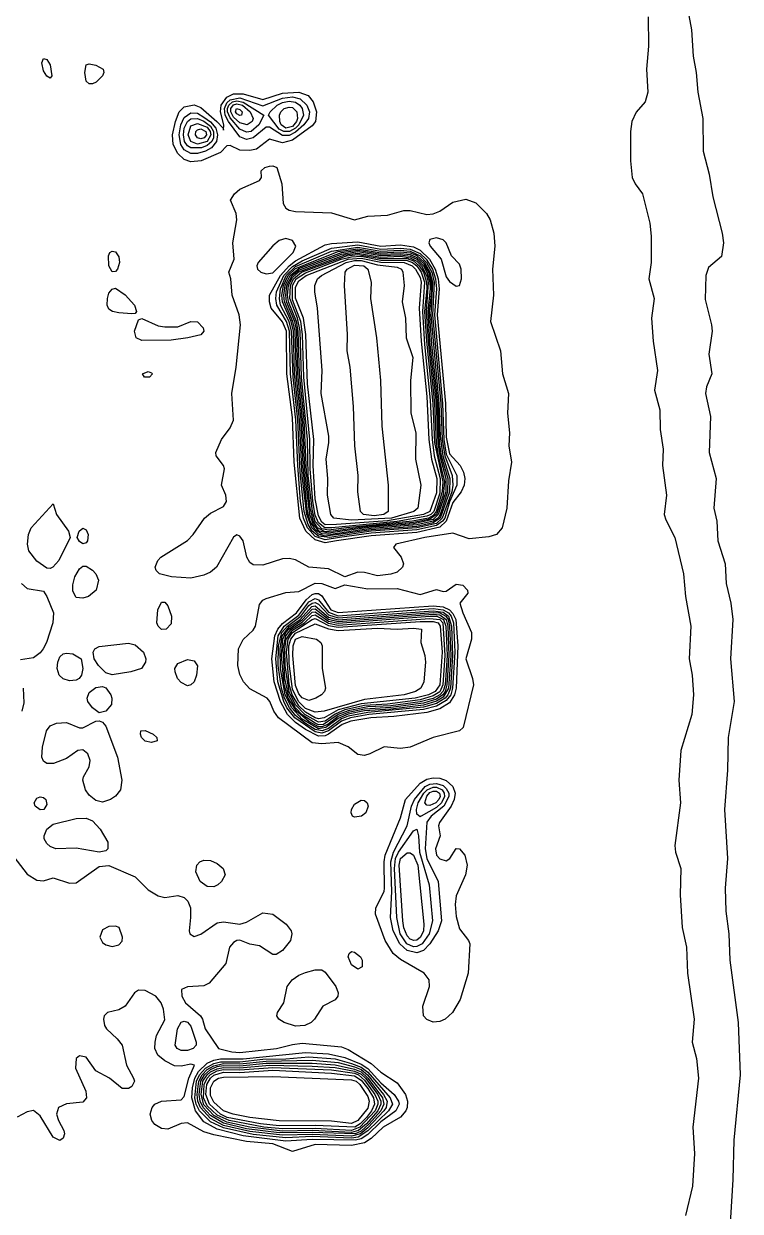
# Model space of a CAD drawing. Header units: inches. Extents: x 3311818 to 3313075, y 1372003 to 1372737.
# Drawn here: x 3312380.3 to 3312463.7, y 1372353.7 to 1372491.9 of the extents above; entities that cross this region are included whole.
import ezdxf

# ---------------------------------------------------------------- set-up
doc = ezdxf.new("R2010")
doc.units = ezdxf.units.IN
doc.header["$MEASUREMENT"] = 0

msp = doc.modelspace()

# ---------------------------------------------------------------- linework, layer by layer
for points, elevation in [([(3312452.97, 1372492.66), (3312452.99, 1372489.23), (3312452.77, 1372486.56), (3312452.92, 1372483.89), (3312452.59, 1372482.75), (3312451.57, 1372481.58), (3312451.04, 1372480.46), (3312450.89, 1372479.32), (3312450.91, 1372475.89), (3312451.1, 1372473.98), (3312451.45, 1372473.22), (3312452.28, 1372472.08), (3312453.16, 1372468.65), (3312453.31, 1372467.12), (3312453.31, 1372464.07), (3312453.04, 1372462.17), (3312453.66, 1372459.88), (3312453.35, 1372457.59), (3312453.53, 1372454.93), (3312454.05, 1372451.5), (3312453.7, 1372449.21), (3312454.29, 1372446.92), (3312454.34, 1372444.63), (3312454.7, 1372442.35), (3312454.62, 1372440.44), (3312455.09, 1372437.01), (3312454.83, 1372434.73), (3312455, 1372434.12), (3312456.06, 1372432.06), (3312457.05, 1372427.86), (3312457.31, 1372425.2), (3312457.93, 1372421.77), (3312457.72, 1372417.96), (3312458.09, 1372416.05), (3312458.23, 1372413.76), (3312458.02, 1372411.48), (3312456.74, 1372407.28), (3312456.51, 1372403.85), (3312456.73, 1372401.19), (3312456.07, 1372396.23), (3312456.15, 1372395.47), (3312456.76, 1372393.56), (3312456.67, 1372390.51), (3312456.9, 1372386.7), (3312457.4, 1372384.42), (3312457.54, 1372381.37), (3312458.32, 1372376.03), (3312458.09, 1372373.36), (3312458.58, 1372371.46), (3312458.8, 1372369.17), (3312458.16, 1372363.45), (3312458.36, 1372360.4), (3312458.1, 1372356.59), (3312457.28, 1372353.16)], 4493), ([(3312457.55, 1372493.42), (3312458.01, 1372491.13), (3312458.17, 1372488.08), (3312458.54, 1372486.18), (3312458.73, 1372483.89), (3312459.31, 1372480.84), (3312459.37, 1372477.03), (3312460.05, 1372474.36), (3312460.47, 1372471.7), (3312461.58, 1372467.5), (3312461.7, 1372466.36), (3312461.48, 1372464.78), (3312459.96, 1372463.48), (3312459.65, 1372462.55), (3312459.57, 1372459.76), (3312460.33, 1372456.83), (3312460.4, 1372456.07), (3312460.02, 1372453.4), (3312460.35, 1372451.11), (3312459.75, 1372449.59), (3312459.62, 1372448.83), (3312460.19, 1372446.16), (3312460.04, 1372441.97), (3312460.85, 1372438.92), (3312460.59, 1372435.49), (3312460.94, 1372433.96), (3312461.07, 1372431.68), (3312461.91, 1372429.01), (3312462.01, 1372426.72), (3312462.56, 1372424.43), (3312462.79, 1372422.53), (3312462.54, 1372417.96), (3312462.95, 1372413), (3312462.25, 1372408.81), (3312462.19, 1372405), (3312461.82, 1372400.42), (3312462.19, 1372394.71), (3312461.92, 1372391.28), (3312461.98, 1372388.61), (3312462.34, 1372385.94), (3312462.44, 1372382.89), (3312463.43, 1372375.65), (3312463.67, 1372369.55), (3312462.92, 1372361.93), (3312462.81, 1372357.35), (3312462.33, 1372349.73)], 4492), ([(3312383.57, 1372485.8), (3312383.35, 1372485.54), (3312382.97, 1372485.76), (3312382.58, 1372486.39), (3312382.39, 1372487.32), (3312382.58, 1372487.8), (3312382.97, 1372487.71), (3312383.35, 1372487.06), (3312383.57, 1372485.8)], 4494), ([(3312388.72, 1372485.04), (3312388.3, 1372484.85), (3312387.92, 1372484.87), (3312387.54, 1372485.17), (3312387.38, 1372486.18), (3312387.54, 1372487.09), (3312387.92, 1372487.17), (3312388.68, 1372487.03), (3312389.55, 1372486.56), (3312389.61, 1372486.18), (3312389.45, 1372485.8), (3312388.72, 1372485.04)], 4494), ([(3312400.92, 1372475.89), (3312399.74, 1372475.77), (3312398.97, 1372476.05), (3312398.21, 1372476.76), (3312397.69, 1372477.79), (3312397.6, 1372478.94), (3312397.93, 1372480.46), (3312398.39, 1372481.61), (3312398.97, 1372482.18), (3312400.12, 1372482.4), (3312400.88, 1372482.1), (3312402.74, 1372480.46), (3312403.48, 1372479.7), (3312403.55, 1372479.46), (3312403.56, 1372480.08), (3312403.2, 1372481.61), (3312403.28, 1372482.37), (3312403.93, 1372483.3), (3312404.69, 1372483.68), (3312405.83, 1372483.69), (3312408.12, 1372483.03), (3312410.41, 1372483.76), (3312412.31, 1372483.88), (3312413.38, 1372483.51), (3312413.97, 1372482.75), (3312414.36, 1372481.61), (3312414.23, 1372480.46), (3312413.84, 1372479.96), (3312411.55, 1372478.31), (3312410.41, 1372477.99), (3312408.88, 1372478.43), (3312407.36, 1372477.26), (3312406.6, 1372477.1), (3312405.45, 1372477.16), (3312404.31, 1372477.68), (3312403.93, 1372477.66), (3312403.17, 1372476.86), (3312400.92, 1372475.89)], 4494), ([(3312406.97, 1372478.56), (3312406.22, 1372478.39), (3312405.45, 1372478.68), (3312404.12, 1372480.46), (3312403.74, 1372481.22), (3312403.66, 1372481.99), (3312403.93, 1372482.64), (3312404.31, 1372483), (3312405.45, 1372483.23), (3312408.12, 1372482.31), (3312410.41, 1372483.21), (3312411.55, 1372483.34), (3312412.44, 1372483.13), (3312413.25, 1372482.37), (3312413.54, 1372481.61), (3312413.44, 1372480.84), (3312412.88, 1372480.08), (3312411.93, 1372479.22), (3312411.17, 1372478.86), (3312410.41, 1372478.86), (3312408.88, 1372479.81), (3312408.5, 1372479.81), (3312406.97, 1372478.56)], 4495), ([(3312406.76, 1372479.32), (3312406.22, 1372479.23), (3312405.45, 1372479.59), (3312404.31, 1372480.89), (3312404.01, 1372481.61), (3312404.01, 1372481.99), (3312404.16, 1372482.37), (3312404.59, 1372482.75), (3312405.07, 1372482.89), (3312405.83, 1372482.74), (3312408.24, 1372481.22), (3312407.64, 1372480.08), (3312406.76, 1372479.32)], 4496), ([(3312406.28, 1372480.08), (3312405.45, 1372480.32), (3312404.69, 1372480.98), (3312404.37, 1372481.61), (3312404.38, 1372481.99), (3312404.69, 1372482.41), (3312405.07, 1372482.52), (3312405.73, 1372482.37), (3312406.65, 1372481.61), (3312406.98, 1372480.84), (3312406.86, 1372480.46), (3312406.28, 1372480.08)], 4497), ([(3312411.23, 1372479.32), (3312410.54, 1372479.32), (3312410.03, 1372479.6), (3312408.78, 1372481.22), (3312408.96, 1372481.61), (3312409.77, 1372482.37), (3312410.41, 1372482.7), (3312411.17, 1372482.84), (3312411.93, 1372482.72), (3312412.43, 1372482.37), (3312412.7, 1372481.99), (3312412.84, 1372481.22), (3312412.29, 1372480.08), (3312411.93, 1372479.7), (3312411.23, 1372479.32)], 4496), ([(3312401.45, 1372477.03), (3312400.5, 1372476.76), (3312399.74, 1372476.77), (3312398.97, 1372477.17), (3312398.55, 1372477.79), (3312398.36, 1372478.94), (3312398.55, 1372480.08), (3312398.97, 1372480.96), (3312399.74, 1372481.5), (3312400.5, 1372481.43), (3312401.26, 1372480.99), (3312402.02, 1372480.43), (3312402.63, 1372479.7), (3312402.83, 1372478.94), (3312402.73, 1372478.17), (3312402.14, 1372477.41), (3312401.45, 1372477.03)], 4495), ([(3312405.64, 1372481.22), (3312405.45, 1372481.16), (3312405.07, 1372481.37), (3312404.93, 1372481.61), (3312405.06, 1372481.99), (3312405.45, 1372481.88), (3312405.7, 1372481.61), (3312405.64, 1372481.22)], 4498), ([(3312410.8, 1372479.7), (3312410.25, 1372480.08), (3312410.08, 1372480.46), (3312410.06, 1372481.22), (3312410.22, 1372481.61), (3312410.61, 1372481.99), (3312411.17, 1372482.15), (3312411.55, 1372482.09), (3312412.07, 1372481.61), (3312412.16, 1372480.84), (3312412.03, 1372480.46), (3312411.55, 1372479.9), (3312410.8, 1372479.7)], 4497), ([(3312400.98, 1372477.41), (3312399.74, 1372477.41), (3312399.35, 1372477.65), (3312399, 1372478.17), (3312398.87, 1372478.94), (3312398.97, 1372479.7), (3312399.34, 1372480.46), (3312399.74, 1372480.77), (3312400.5, 1372480.81), (3312401.26, 1372480.5), (3312402.02, 1372479.94), (3312402.37, 1372479.32), (3312402.37, 1372478.56), (3312402.19, 1372478.17), (3312401.64, 1372477.67), (3312400.98, 1372477.41)], 4496), ([(3312401.63, 1372478.17), (3312400.5, 1372477.86), (3312399.74, 1372478.16), (3312399.42, 1372478.94), (3312399.74, 1372479.96), (3312400.5, 1372480.26), (3312401.64, 1372479.83), (3312402, 1372479.32), (3312402.05, 1372478.94), (3312401.63, 1372478.17)], 4497), ([(3312401.27, 1372478.56), (3312400.88, 1372478.48), (3312400.5, 1372478.59), (3312400.27, 1372478.94), (3312400.31, 1372479.32), (3312400.5, 1372479.52), (3312400.88, 1372479.63), (3312401.46, 1372479.32), (3312401.54, 1372478.94), (3312401.27, 1372478.56)], 4498), ([(3312417.65, 1372427.48), (3312415.74, 1372428.42), (3312413.46, 1372428.62), (3312411.93, 1372429.47), (3312411.17, 1372429.64), (3312410.41, 1372429.57), (3312408.12, 1372428.86), (3312406.98, 1372428.89), (3312406.6, 1372429.17), (3312406.25, 1372429.77), (3312405.82, 1372431.68), (3312405.45, 1372432.24), (3312405.07, 1372432.39), (3312404.69, 1372432.12), (3312402.71, 1372428.63), (3312402.02, 1372428.05), (3312401.26, 1372427.69), (3312399.74, 1372427.33), (3312397.48, 1372427.48), (3312396.1, 1372427.86), (3312395.71, 1372428.25), (3312395.57, 1372428.63), (3312395.88, 1372429.39), (3312396.26, 1372429.77), (3312399.35, 1372431.73), (3312400.02, 1372432.44), (3312401.34, 1372434.34), (3312402.02, 1372434.91), (3312403.55, 1372435.67), (3312403.9, 1372436.25), (3312403.8, 1372437.01), (3312403.3, 1372438.16), (3312403.66, 1372440.06), (3312403.55, 1372440.46), (3312402.68, 1372441.59), (3312402.64, 1372441.97), (3312403.3, 1372443.49), (3312404.31, 1372444.83), (3312404.69, 1372445.74), (3312404.51, 1372448.83), (3312405.02, 1372451.88), (3312405.52, 1372456.83), (3312405.37, 1372457.97), (3312404.55, 1372460.26), (3312404.38, 1372462.17), (3312404.16, 1372462.93), (3312404.76, 1372464.45), (3312404.63, 1372466.36), (3312405.09, 1372469.03), (3312405.01, 1372469.79), (3312404.36, 1372471.31), (3312404.8, 1372472.08), (3312405.45, 1372472.6), (3312407.74, 1372473.6), (3312407.94, 1372473.98), (3312407.9, 1372474.74), (3312408.33, 1372475.13), (3312408.88, 1372475.28), (3312409.26, 1372475.33), (3312409.74, 1372475.13), (3312410.34, 1372473.22), (3312410.48, 1372470.93), (3312410.79, 1372470.4), (3312411.17, 1372470.15), (3312411.93, 1372470), (3312416.12, 1372469.86), (3312418.79, 1372469.05), (3312420.32, 1372469.48), (3312422.6, 1372469.58), (3312424.51, 1372470.11), (3312425.27, 1372470.12), (3312427.18, 1372469.67), (3312427.94, 1372469.74), (3312428.7, 1372470.06), (3312430.23, 1372471.11), (3312431.75, 1372471.46), (3312432.89, 1372471.01), (3312434.13, 1372469.79), (3312434.58, 1372469.03), (3312434.98, 1372467.5), (3312435.1, 1372465.98), (3312434.85, 1372463.31), (3312434.95, 1372460.26), (3312434.61, 1372457.21), (3312435.75, 1372453.78), (3312436, 1372451.11), (3312436.7, 1372448.83), (3312436.6, 1372446.54), (3312436.81, 1372444.25), (3312436.75, 1372442.73), (3312437.04, 1372440.82), (3312436.71, 1372438.65), (3312436.5, 1372435.49), (3312435.97, 1372433.2), (3312435.31, 1372432.44), (3312434.42, 1372432.13), (3312432.13, 1372431.9), (3312430.23, 1372432.59), (3312426.96, 1372432.06), (3312423.6, 1372431.3), (3312423.32, 1372430.91), (3312424.21, 1372429.77), (3312424.47, 1372429.01), (3312424.36, 1372428.63), (3312423.75, 1372428.05), (3312422.99, 1372427.8), (3312421.46, 1372427.63), (3312419.94, 1372428.01), (3312419.17, 1372428.03), (3312417.65, 1372427.48)], 4494), ([(3312409.26, 1372462.85), (3312411.66, 1372465.22), (3312411.94, 1372465.98), (3312411.55, 1372466.63), (3312410.79, 1372466.87), (3312410.03, 1372466.63), (3312409.26, 1372466.03), (3312407.56, 1372464.07), (3312407.4, 1372463.69), (3312407.48, 1372463.31), (3312407.89, 1372462.93), (3312408.5, 1372462.75), (3312409.26, 1372462.85)], 4494), ([(3312416.7, 1372431.68), (3312415.36, 1372431.44), (3312414.22, 1372431.79), (3312413.12, 1372432.82), (3312412.41, 1372434.34), (3312411.76, 1372440.82), (3312411.55, 1372446.04), (3312410.92, 1372451.11), (3312410.85, 1372456.07), (3312410.41, 1372457.16), (3312409.09, 1372458.74), (3312408.88, 1372459.5), (3312408.9, 1372460.26), (3312410.18, 1372462.55), (3312411.17, 1372463.68), (3312411.93, 1372464.25), (3312415.36, 1372466.12), (3312416.12, 1372466.3), (3312419.17, 1372466.47), (3312421.84, 1372465.98), (3312424.13, 1372466.12), (3312425.65, 1372465.89), (3312426.42, 1372465.51), (3312427.52, 1372464.45), (3312428.17, 1372463.31), (3312428.53, 1372462.17), (3312428.64, 1372461.02), (3312428.4, 1372457.97), (3312429.36, 1372447.68), (3312429.46, 1372443.76), (3312429.85, 1372441.81), (3312431.08, 1372440.44), (3312431.48, 1372439.68), (3312431.61, 1372438.92), (3312431.54, 1372438.16), (3312431.18, 1372437.39), (3312430.23, 1372436.15), (3312429.46, 1372433.96), (3312428.7, 1372433.28), (3312426.03, 1372432.67), (3312420.7, 1372432.28), (3312416.7, 1372431.68)], 4495), ([(3312417.02, 1372432.06), (3312415.36, 1372431.79), (3312414.22, 1372432.18), (3312413.29, 1372433.2), (3312412.83, 1372434.34), (3312412.51, 1372436.25), (3312412.17, 1372440.44), (3312411.95, 1372445.78), (3312411.33, 1372451.11), (3312411.22, 1372456.07), (3312410.87, 1372457.21), (3312409.75, 1372459.12), (3312409.63, 1372459.88), (3312409.72, 1372460.64), (3312410.56, 1372462.55), (3312411.55, 1372463.6), (3312412.69, 1372464.26), (3312416.12, 1372465.73), (3312419.17, 1372466.11), (3312421.84, 1372465.62), (3312424.13, 1372465.75), (3312425.27, 1372465.63), (3312426.42, 1372465.12), (3312427.13, 1372464.45), (3312427.84, 1372463.31), (3312428.21, 1372462.17), (3312428.31, 1372461.02), (3312428.08, 1372457.97), (3312429.03, 1372447.68), (3312429.19, 1372443.49), (3312429.46, 1372441.76), (3312430.69, 1372439.3), (3312430.7, 1372438.16), (3312429.85, 1372436.21), (3312429.28, 1372434.34), (3312429.03, 1372433.96), (3312428.32, 1372433.47), (3312426.03, 1372432.97), (3312420.7, 1372432.57), (3312417.02, 1372432.06)], 4496), ([(3312430.61, 1372461.32), (3312430.99, 1372461.4), (3312431.23, 1372462.17), (3312431.2, 1372463.31), (3312430.99, 1372463.86), (3312430.08, 1372464.84), (3312429.46, 1372466.35), (3312429.08, 1372466.71), (3312428.32, 1372466.93), (3312427.56, 1372466.74), (3312427.43, 1372466.36), (3312427.58, 1372465.98), (3312428.86, 1372464.45), (3312429.46, 1372462.41), (3312429.85, 1372461.87), (3312430.61, 1372461.32)], 4494), ([(3312391.21, 1372463.31), (3312390.97, 1372463.01), (3312390.59, 1372463), (3312390.21, 1372463.69), (3312390.14, 1372464.84), (3312390.31, 1372465.22), (3312390.59, 1372465.4), (3312390.97, 1372465.32), (3312391.35, 1372464.72), (3312391.44, 1372464.07), (3312391.21, 1372463.31)], 4494), ([(3312415.85, 1372432.06), (3312414.6, 1372432.23), (3312413.86, 1372432.82), (3312413.37, 1372433.58), (3312412.93, 1372435.11), (3312412.46, 1372439.68), (3312412.18, 1372445.78), (3312411.63, 1372450.73), (3312411.46, 1372456.07), (3312411.18, 1372457.21), (3312410.18, 1372459.12), (3312410.05, 1372459.88), (3312410.17, 1372461.02), (3312410.84, 1372462.55), (3312411.93, 1372463.59), (3312416.12, 1372465.39), (3312419.17, 1372465.87), (3312421.84, 1372465.4), (3312424.13, 1372465.5), (3312425.27, 1372465.39), (3312426.41, 1372464.84), (3312427.15, 1372464.07), (3312427.76, 1372462.93), (3312428.06, 1372461.79), (3312427.85, 1372457.97), (3312428.81, 1372447.68), (3312428.96, 1372443.49), (3312429.28, 1372441.59), (3312430.13, 1372439.3), (3312430.22, 1372438.16), (3312430.09, 1372437.39), (3312428.99, 1372434.34), (3312428.32, 1372433.72), (3312426.03, 1372433.2), (3312420.7, 1372432.79), (3312415.85, 1372432.06)], 4497), ([(3312416.91, 1372432.44), (3312415.36, 1372432.22), (3312414.6, 1372432.45), (3312413.81, 1372433.2), (3312413.22, 1372434.73), (3312412.69, 1372439.3), (3312412.39, 1372445.78), (3312411.81, 1372451.11), (3312411.67, 1372456.07), (3312411.41, 1372457.21), (3312410.4, 1372459.5), (3312410.33, 1372460.26), (3312410.51, 1372461.4), (3312411.07, 1372462.55), (3312411.93, 1372463.36), (3312416.89, 1372465.35), (3312419.17, 1372465.67), (3312421.84, 1372465.19), (3312424.13, 1372465.3), (3312425.27, 1372465.18), (3312426.03, 1372464.87), (3312426.93, 1372464.07), (3312427.55, 1372462.93), (3312427.87, 1372461.79), (3312427.66, 1372457.97), (3312428.61, 1372447.68), (3312428.74, 1372443.87), (3312429.06, 1372441.59), (3312429.87, 1372438.92), (3312429.82, 1372437.39), (3312428.75, 1372434.34), (3312427.94, 1372433.78), (3312426.03, 1372433.37), (3312420.7, 1372432.95), (3312416.91, 1372432.44)], 4498), ([(3312416.03, 1372432.44), (3312414.98, 1372432.48), (3312414.22, 1372432.97), (3312413.62, 1372433.96), (3312413.32, 1372435.11), (3312412.83, 1372439.68), (3312412.57, 1372445.78), (3312412.04, 1372450.73), (3312411.86, 1372456.07), (3312411.62, 1372457.21), (3312410.63, 1372459.5), (3312410.56, 1372460.26), (3312410.71, 1372461.4), (3312411.29, 1372462.55), (3312412.31, 1372463.38), (3312417.27, 1372465.23), (3312419.17, 1372465.5), (3312421.84, 1372465.03), (3312424.13, 1372465.13), (3312425.27, 1372465), (3312426.03, 1372464.66), (3312426.8, 1372463.96), (3312427.37, 1372462.93), (3312427.7, 1372461.79), (3312427.72, 1372460.64), (3312427.47, 1372458.36), (3312427.72, 1372454.54), (3312428.44, 1372447.68), (3312428.64, 1372443.11), (3312428.88, 1372441.59), (3312429.63, 1372438.92), (3312429.61, 1372437.39), (3312428.74, 1372434.73), (3312428.5, 1372434.34), (3312427.94, 1372433.97), (3312426.03, 1372433.53), (3312420.7, 1372433.11), (3312416.03, 1372432.44)], 4499), ([(3312417.33, 1372432.82), (3312415.74, 1372432.57), (3312414.67, 1372432.82), (3312413.99, 1372433.58), (3312413.59, 1372434.73), (3312413.03, 1372439.3), (3312412.78, 1372445.4), (3312412.19, 1372451.11), (3312412.05, 1372456.07), (3312411.82, 1372457.21), (3312410.86, 1372459.5), (3312410.78, 1372460.26), (3312410.91, 1372461.4), (3312411.51, 1372462.55), (3312412.31, 1372463.18), (3312417.27, 1372465.05), (3312419.17, 1372465.34), (3312421.84, 1372464.87), (3312424.13, 1372464.96), (3312425.27, 1372464.82), (3312426.04, 1372464.45), (3312426.79, 1372463.69), (3312427.2, 1372462.93), (3312427.53, 1372461.79), (3312427.58, 1372461.02), (3312427.3, 1372458.36), (3312427.52, 1372454.93), (3312428.27, 1372447.68), (3312428.47, 1372443.11), (3312428.7, 1372441.59), (3312429.41, 1372438.92), (3312429.41, 1372437.39), (3312428.53, 1372434.73), (3312427.94, 1372434.17), (3312425.65, 1372433.65), (3312420.7, 1372433.26), (3312417.33, 1372432.82)], 4500), ([(3312416.29, 1372432.82), (3312415.36, 1372432.75), (3312414.49, 1372433.2), (3312414.01, 1372433.96), (3312413.62, 1372435.49), (3312413.18, 1372439.68), (3312412.94, 1372445.78), (3312412.38, 1372451.11), (3312412.24, 1372456.07), (3312412.03, 1372457.21), (3312411.08, 1372459.5), (3312410.99, 1372460.26), (3312411.1, 1372461.4), (3312411.55, 1372462.31), (3312412.31, 1372462.98), (3312417.65, 1372464.96), (3312419.17, 1372465.17), (3312421.84, 1372464.7), (3312424.13, 1372464.79), (3312425.27, 1372464.63), (3312426.03, 1372464.23), (3312426.57, 1372463.69), (3312427.16, 1372462.55), (3312427.35, 1372461.79), (3312427.13, 1372458.36), (3312427.34, 1372454.93), (3312428.08, 1372447.68), (3312428.3, 1372443.11), (3312428.51, 1372441.59), (3312429.26, 1372438.54), (3312429.11, 1372437.01), (3312428.32, 1372434.73), (3312427.56, 1372434.21), (3312425.65, 1372433.81), (3312420.32, 1372433.36), (3312416.29, 1372432.82)], 4501), ([(3312417.86, 1372433.2), (3312415.74, 1372432.94), (3312414.98, 1372433.08), (3312414.22, 1372433.95), (3312413.89, 1372435.11), (3312413.4, 1372439.3), (3312413.31, 1372443.49), (3312412.61, 1372450.73), (3312412.46, 1372456.07), (3312412.13, 1372457.59), (3312411.25, 1372459.88), (3312411.33, 1372461.4), (3312411.69, 1372462.17), (3312412.61, 1372462.93), (3312417.86, 1372464.84), (3312419.17, 1372465), (3312421.84, 1372464.54), (3312424.89, 1372464.54), (3312425.65, 1372464.25), (3312426.32, 1372463.69), (3312426.81, 1372462.93), (3312427.16, 1372461.79), (3312427.21, 1372461.02), (3312426.92, 1372458.36), (3312427.15, 1372454.93), (3312427.89, 1372447.68), (3312428.09, 1372443.11), (3312429.04, 1372438.54), (3312428.99, 1372437.39), (3312428.28, 1372435.11), (3312427.94, 1372434.63), (3312427.38, 1372434.34), (3312425.51, 1372433.96), (3312417.86, 1372433.2)], 4502), ([(3312416.14, 1372433.2), (3312415.31, 1372433.2), (3312414.6, 1372433.76), (3312414.22, 1372434.67), (3312413.93, 1372436.25), (3312413.6, 1372440.06), (3312413.58, 1372443.49), (3312412.88, 1372450.73), (3312412.73, 1372455.69), (3312412.52, 1372457.21), (3312411.55, 1372459.72), (3312411.58, 1372461.4), (3312412, 1372462.17), (3312413.08, 1372462.88), (3312417.22, 1372464.45), (3312418.41, 1372464.75), (3312419.56, 1372464.81), (3312421.84, 1372464.34), (3312424.89, 1372464.3), (3312425.52, 1372464.07), (3312426.03, 1372463.67), (3312426.53, 1372462.93), (3312426.91, 1372461.79), (3312426.68, 1372458.36), (3312426.92, 1372454.54), (3312427.6, 1372448.07), (3312427.81, 1372443.49), (3312428.06, 1372441.59), (3312428.73, 1372438.92), (3312428.7, 1372437.24), (3312428, 1372435.11), (3312427.65, 1372434.73), (3312427.18, 1372434.54), (3312423.75, 1372433.93), (3312416.14, 1372433.2)], 4503), ([(3312416.68, 1372433.58), (3312415.36, 1372433.56), (3312414.98, 1372433.84), (3312414.6, 1372434.6), (3312414.22, 1372436.58), (3312413.95, 1372440.44), (3312414.05, 1372443.49), (3312413.32, 1372449.97), (3312413.11, 1372455.69), (3312412.83, 1372457.59), (3312411.93, 1372459.94), (3312411.93, 1372461.2), (3312412.31, 1372461.94), (3312413.15, 1372462.55), (3312418.03, 1372464.46), (3312419.56, 1372464.59), (3312421.84, 1372464.12), (3312424.55, 1372464.07), (3312425.48, 1372463.69), (3312425.87, 1372463.31), (3312426.42, 1372462.33), (3312426.54, 1372461.79), (3312426.3, 1372458.74), (3312426.53, 1372454.93), (3312427.18, 1372448.46), (3312427.44, 1372443.49), (3312427.74, 1372441.2), (3312428.34, 1372438.92), (3312428.32, 1372437.28), (3312427.56, 1372435.11), (3312426.79, 1372434.73), (3312422.6, 1372434.01), (3312416.68, 1372433.58)], 4504), ([(3312423.07, 1372434.34), (3312418.41, 1372434.09), (3312416.39, 1372434.34), (3312416.02, 1372434.73), (3312415.63, 1372437.01), (3312415.68, 1372438.92), (3312415.48, 1372441.2), (3312415.81, 1372443.11), (3312415.8, 1372443.87), (3312414.9, 1372448.83), (3312415.01, 1372451.5), (3312414.46, 1372458.74), (3312414.15, 1372460.64), (3312414.18, 1372461.4), (3312414.48, 1372462.17), (3312414.94, 1372462.55), (3312417.79, 1372464.07), (3312418.79, 1372464.31), (3312419.56, 1372464.31), (3312421.46, 1372463.81), (3312423.75, 1372463.51), (3312424.23, 1372463.31), (3312424.41, 1372462.93), (3312424.55, 1372461.4), (3312424.32, 1372459.5), (3312424.72, 1372457.59), (3312424.79, 1372455.31), (3312425.56, 1372453.02), (3312425.28, 1372450.35), (3312425.33, 1372446.54), (3312425.93, 1372444.25), (3312425.86, 1372441.2), (3312426.48, 1372438.16), (3312426.13, 1372435.49), (3312425.69, 1372435.11), (3312423.07, 1372434.34)], 4505), ([(3312422.19, 1372434.73), (3312421.08, 1372434.58), (3312419.83, 1372434.73), (3312419.48, 1372435.11), (3312419.16, 1372437.39), (3312419.19, 1372439.3), (3312418.83, 1372442.73), (3312418.67, 1372447.3), (3312418.27, 1372451.88), (3312417.93, 1372453.78), (3312417.98, 1372455.69), (3312417.61, 1372461.4), (3312417.71, 1372462.93), (3312417.91, 1372463.31), (3312418.79, 1372463.77), (3312419.85, 1372463.69), (3312420.34, 1372463.31), (3312420.7, 1372461.79), (3312420.64, 1372459.88), (3312421.35, 1372455.31), (3312421.79, 1372450.35), (3312421.94, 1372445.02), (3312422.7, 1372438.16), (3312422.7, 1372435.11), (3312422.19, 1372434.73)], 4506), ([(3312393.41, 1372458.36), (3312393.26, 1372458.12), (3312392.88, 1372458.09), (3312391.35, 1372458.22), (3312390.63, 1372458.36), (3312390.21, 1372458.65), (3312390, 1372459.12), (3312390.02, 1372459.88), (3312390.21, 1372460.49), (3312390.59, 1372460.98), (3312390.97, 1372461.09), (3312392.11, 1372460.3), (3312393.17, 1372459.12), (3312393.41, 1372458.36)], 4494), ([(3312399.4, 1372455.31), (3312397.45, 1372455.03), (3312394.02, 1372454.98), (3312393.37, 1372455.31), (3312393.19, 1372456.07), (3312393.64, 1372457.4), (3312394.02, 1372457.55), (3312395.92, 1372456.72), (3312396.69, 1372456.57), (3312398.21, 1372456.6), (3312399.74, 1372457.19), (3312400.5, 1372457.16), (3312401.17, 1372456.45), (3312401.24, 1372456.07), (3312400.88, 1372455.66), (3312399.4, 1372455.31)], 4494), ([(3312394.91, 1372450.73), (3312394.35, 1372450.73), (3312394.1, 1372451.11), (3312394.78, 1372451.37), (3312395.16, 1372451.24), (3312395.29, 1372451.11), (3312394.91, 1372450.73)], 4494), ([(3312383.69, 1372428.63), (3312383.35, 1372428.47), (3312382.97, 1372428.51), (3312381.82, 1372429.33), (3312380.9, 1372430.53), (3312380.72, 1372431.3), (3312380.86, 1372432.44), (3312381.16, 1372433.2), (3312383.73, 1372436), (3312384.12, 1372434.73), (3312385.51, 1372432.82), (3312385.69, 1372432.06), (3312384.38, 1372429.39), (3312383.69, 1372428.63)], 4494), ([(3312387.71, 1372431.68), (3312387.54, 1372431.44), (3312387.16, 1372431.32), (3312386.78, 1372431.59), (3312386.51, 1372432.06), (3312386.75, 1372432.82), (3312387.16, 1372433.14), (3312387.54, 1372432.96), (3312387.79, 1372432.44), (3312387.71, 1372431.68)], 4494), ([(3312387.81, 1372425.2), (3312387.16, 1372425), (3312386.4, 1372425.09), (3312386.02, 1372425.82), (3312386.02, 1372426.55), (3312386.25, 1372427.48), (3312386.78, 1372428.44), (3312387.16, 1372428.72), (3312387.54, 1372428.74), (3312388.3, 1372428.26), (3312388.68, 1372427.84), (3312388.99, 1372427.1), (3312388.7, 1372425.96), (3312387.81, 1372425.2)], 4494), ([(3312380.02, 1372426.72), (3312380.68, 1372426.15), (3312382.58, 1372425.81), (3312382.97, 1372425.22), (3312383.74, 1372423.29), (3312383.66, 1372422.15), (3312382.93, 1372419.86), (3312382.55, 1372419.1), (3312382.2, 1372418.65), (3312381.44, 1372418.08), (3312379.92, 1372417.82)], 4494), ([(3312420.56, 1372406.9), (3312419.94, 1372406.69), (3312419.17, 1372406.81), (3312418.03, 1372407.71), (3312416.89, 1372408.23), (3312414.98, 1372408.05), (3312413.84, 1372408.18), (3312409.94, 1372411.09), (3312409.38, 1372411.86), (3312408.94, 1372413), (3312408.62, 1372413.38), (3312406.6, 1372414.46), (3312405.86, 1372415.29), (3312405.45, 1372416.14), (3312405.21, 1372417.19), (3312405.27, 1372419.1), (3312405.83, 1372420.2), (3312406.98, 1372421.29), (3312407.27, 1372421.77), (3312407.74, 1372424.29), (3312408.12, 1372424.77), (3312408.5, 1372424.97), (3312410.79, 1372425.68), (3312412.31, 1372425.77), (3312414.22, 1372426.77), (3312414.98, 1372426.72), (3312416.51, 1372426.14), (3312417.65, 1372426.56), (3312420.32, 1372426.08), (3312423.75, 1372426.15), (3312426.42, 1372425.43), (3312428.32, 1372426.03), (3312429.08, 1372425.77), (3312429.46, 1372425.81), (3312430.61, 1372426.63), (3312431.37, 1372426.53), (3312431.91, 1372425.96), (3312431.96, 1372425.58), (3312431.03, 1372424.43), (3312431.37, 1372423.29), (3312432.38, 1372421), (3312432.41, 1372420.24), (3312431.75, 1372417.96), (3312432.51, 1372415.67), (3312432.63, 1372414.91), (3312431.44, 1372409.95), (3312430.99, 1372409.59), (3312427.94, 1372408.79), (3312425.27, 1372407.69), (3312424.13, 1372407.52), (3312422.22, 1372407.7), (3312420.56, 1372406.9)], 4494), ([(3312396.88, 1372421.39), (3312396.31, 1372421.36), (3312395.92, 1372421.75), (3312395.78, 1372422.15), (3312395.89, 1372423.67), (3312396.31, 1372424.55), (3312396.69, 1372424.53), (3312397.07, 1372424.11), (3312397.5, 1372422.91), (3312397.45, 1372422.04), (3312396.88, 1372421.39)], 4494), ([(3312415.76, 1372409.19), (3312415.36, 1372409), (3312414.6, 1372408.96), (3312413.08, 1372409.74), (3312411.93, 1372410.55), (3312410.99, 1372411.48), (3312410.15, 1372413), (3312409.44, 1372415.29), (3312409.17, 1372417.96), (3312409.52, 1372420.62), (3312409.84, 1372421.39), (3312410.41, 1372422.08), (3312412.04, 1372423.29), (3312413.14, 1372424.82), (3312413.84, 1372425.42), (3312414.22, 1372425.57), (3312414.6, 1372425.57), (3312414.98, 1372425.28), (3312416.01, 1372423.67), (3312416.89, 1372423.34), (3312427.94, 1372424.11), (3312429.08, 1372424.01), (3312429.85, 1372423.64), (3312430.23, 1372423.23), (3312430.56, 1372422.53), (3312430.81, 1372419.48), (3312430.6, 1372414.53), (3312430.43, 1372413.76), (3312429.85, 1372412.85), (3312428.7, 1372412.13), (3312427.18, 1372411.69), (3312423.37, 1372411.24), (3312420.66, 1372411.09), (3312418.36, 1372410.71), (3312417.36, 1372410.33), (3312415.76, 1372409.19)], 4495), ([(3312415.75, 1372409.57), (3312414.98, 1372409.29), (3312414.22, 1372409.44), (3312411.84, 1372411.09), (3312410.92, 1372412.24), (3312410.54, 1372413), (3312409.87, 1372415.29), (3312409.61, 1372417.96), (3312409.89, 1372420.62), (3312410.61, 1372421.77), (3312412.31, 1372423.04), (3312413.46, 1372424.57), (3312414.22, 1372424.96), (3312414.6, 1372424.81), (3312415.74, 1372423.39), (3312416.89, 1372422.95), (3312427.94, 1372423.8), (3312429.08, 1372423.66), (3312429.72, 1372423.29), (3312430.03, 1372422.91), (3312430.29, 1372422.15), (3312430.45, 1372418.72), (3312430.2, 1372414.53), (3312429.97, 1372413.76), (3312429.46, 1372413.11), (3312428.32, 1372412.46), (3312426.8, 1372412.04), (3312420.45, 1372411.48), (3312418.32, 1372411.09), (3312417.27, 1372410.7), (3312415.75, 1372409.57)], 4496), ([(3312415.01, 1372409.57), (3312414.22, 1372409.72), (3312413.08, 1372410.42), (3312411.93, 1372411.35), (3312411.23, 1372412.24), (3312410.64, 1372413.38), (3312410.28, 1372414.53), (3312409.91, 1372417.19), (3312409.93, 1372419.48), (3312410.33, 1372421), (3312410.97, 1372421.77), (3312412.54, 1372422.91), (3312413.46, 1372424.14), (3312413.84, 1372424.43), (3312414.22, 1372424.5), (3312414.6, 1372424.3), (3312415.74, 1372423.07), (3312416.89, 1372422.71), (3312427.94, 1372423.55), (3312429.08, 1372423.4), (3312429.72, 1372422.91), (3312430.08, 1372421.77), (3312430.19, 1372418.34), (3312429.93, 1372414.53), (3312429.64, 1372413.76), (3312429.32, 1372413.38), (3312428.32, 1372412.77), (3312426.8, 1372412.33), (3312420.32, 1372411.71), (3312418.03, 1372411.27), (3312417.27, 1372410.98), (3312415.74, 1372409.86), (3312415.01, 1372409.57)], 4497), ([(3312415.46, 1372409.95), (3312414.6, 1372409.82), (3312412.69, 1372410.95), (3312411.48, 1372412.24), (3312410.72, 1372413.76), (3312410.17, 1372416.81), (3312410.11, 1372419.1), (3312410.37, 1372420.62), (3312411.17, 1372421.68), (3312412.44, 1372422.53), (3312413.82, 1372424.05), (3312414.22, 1372424.12), (3312415.74, 1372422.8), (3312416.89, 1372422.48), (3312427.94, 1372423.34), (3312428.7, 1372423.29), (3312429.41, 1372422.91), (3312429.68, 1372422.53), (3312429.85, 1372421.77), (3312429.98, 1372418.34), (3312429.7, 1372414.53), (3312429.08, 1372413.49), (3312428.32, 1372413.03), (3312426.8, 1372412.56), (3312422.99, 1372412.09), (3312419.94, 1372411.89), (3312418.03, 1372411.5), (3312416.89, 1372411.01), (3312415.46, 1372409.95)], 4498), ([(3312415.66, 1372410.33), (3312414.98, 1372410.03), (3312414.6, 1372410.05), (3312413.46, 1372410.65), (3312412.02, 1372411.86), (3312411.06, 1372413.38), (3312410.61, 1372414.91), (3312410.27, 1372418.34), (3312410.44, 1372420.24), (3312410.79, 1372421), (3312411.17, 1372421.44), (3312412.69, 1372422.48), (3312413.84, 1372423.73), (3312414.22, 1372423.78), (3312415.74, 1372422.57), (3312416.89, 1372422.29), (3312427.94, 1372423.14), (3312428.7, 1372423.07), (3312429.43, 1372422.53), (3312429.64, 1372421.77), (3312429.77, 1372418.34), (3312429.54, 1372414.91), (3312429.32, 1372414.14), (3312429.05, 1372413.76), (3312428.32, 1372413.27), (3312426.8, 1372412.78), (3312422.99, 1372412.3), (3312419.94, 1372412.09), (3312418.03, 1372411.69), (3312416.89, 1372411.25), (3312415.66, 1372410.33)], 4499), ([(3312415.17, 1372410.33), (3312414.6, 1372410.29), (3312414.22, 1372410.45), (3312412.69, 1372411.45), (3312411.93, 1372412.26), (3312411.1, 1372413.76), (3312410.69, 1372415.67), (3312410.48, 1372419.1), (3312410.77, 1372420.62), (3312411.39, 1372421.39), (3312412.69, 1372422.23), (3312413.84, 1372423.38), (3312414.22, 1372423.44), (3312415.74, 1372422.35), (3312416.89, 1372422.09), (3312427.56, 1372422.92), (3312428.37, 1372422.91), (3312429.13, 1372422.53), (3312429.41, 1372421.77), (3312429.56, 1372418.34), (3312429.32, 1372414.91), (3312429.08, 1372414.18), (3312428.71, 1372413.76), (3312427.94, 1372413.34), (3312426.42, 1372412.93), (3312422.99, 1372412.5), (3312420.32, 1372412.35), (3312418.03, 1372411.89), (3312416.89, 1372411.48), (3312415.17, 1372410.33)], 4500), ([(3312415.36, 1372410.71), (3312414.6, 1372410.59), (3312413.01, 1372411.48), (3312411.93, 1372412.59), (3312411.17, 1372414.1), (3312410.71, 1372417.19), (3312410.67, 1372419.1), (3312410.82, 1372420.24), (3312411.55, 1372421.27), (3312412.95, 1372422.15), (3312413.84, 1372422.99), (3312414.22, 1372423.07), (3312415.74, 1372422.12), (3312416.89, 1372421.88), (3312427.56, 1372422.66), (3312428.7, 1372422.53), (3312429.04, 1372422.15), (3312429.3, 1372418.34), (3312429.07, 1372414.91), (3312428.7, 1372414.11), (3312427.94, 1372413.63), (3312426.42, 1372413.18), (3312422.6, 1372412.69), (3312419.94, 1372412.52), (3312417.65, 1372412), (3312416.51, 1372411.53), (3312415.36, 1372410.71)], 4501), ([(3312415.24, 1372411.09), (3312414.6, 1372410.98), (3312414.22, 1372411.09), (3312413.08, 1372411.75), (3312412.31, 1372412.47), (3312411.52, 1372413.76), (3312411.17, 1372414.97), (3312410.86, 1372418.72), (3312411.05, 1372420.24), (3312411.56, 1372421), (3312413.84, 1372422.54), (3312414.22, 1372422.64), (3312415.74, 1372421.84), (3312416.89, 1372421.62), (3312426.42, 1372422.3), (3312427.94, 1372422.31), (3312428.5, 1372422.15), (3312428.75, 1372421.77), (3312428.96, 1372418.72), (3312428.71, 1372414.91), (3312428.17, 1372414.14), (3312427.39, 1372413.76), (3312425.83, 1372413.38), (3312419.56, 1372412.72), (3312416.89, 1372412.02), (3312415.24, 1372411.09)], 4502), ([(3312415.24, 1372411.86), (3312414.22, 1372411.73), (3312413.08, 1372412.19), (3312412.27, 1372413), (3312411.55, 1372414.43), (3312411.17, 1372417.41), (3312411.15, 1372419.48), (3312411.35, 1372420.24), (3312411.93, 1372420.93), (3312414.22, 1372422.02), (3312415.74, 1372421.45), (3312416.89, 1372421.26), (3312421.46, 1372421.52), (3312423.75, 1372421.41), (3312425.65, 1372421.52), (3312426.59, 1372421.39), (3312426.48, 1372419.86), (3312426.97, 1372418.34), (3312427.04, 1372417.57), (3312426.83, 1372415.29), (3312426.51, 1372414.53), (3312425.86, 1372414.14), (3312424.56, 1372413.76), (3312419.94, 1372413.21), (3312415.24, 1372411.86)], 4503), ([(3312414.28, 1372413.38), (3312413.46, 1372413.12), (3312412.69, 1372413.41), (3312412.31, 1372413.89), (3312411.93, 1372414.85), (3312411.62, 1372418.34), (3312411.64, 1372419.48), (3312411.93, 1372420.24), (3312412.69, 1372420.54), (3312414.35, 1372420.24), (3312414.85, 1372419.86), (3312415.03, 1372419.48), (3312415.03, 1372416.81), (3312415.39, 1372414.53), (3312415.3, 1372414.14), (3312414.95, 1372413.76), (3312414.28, 1372413.38)], 4504), ([(3312392.77, 1372416.43), (3312390.59, 1372416.1), (3312389.83, 1372416.31), (3312388.98, 1372417.19), (3312388.49, 1372417.96), (3312388.35, 1372418.72), (3312388.57, 1372419.1), (3312389.06, 1372419.38), (3312392.49, 1372419.76), (3312393.26, 1372419.57), (3312394.23, 1372418.72), (3312394.48, 1372417.96), (3312394.44, 1372417.57), (3312394, 1372416.81), (3312392.77, 1372416.43)], 4494), ([(3312386.73, 1372415.67), (3312386.4, 1372415.47), (3312385.63, 1372415.4), (3312384.87, 1372415.61), (3312384.41, 1372416.05), (3312384.19, 1372416.81), (3312384.26, 1372417.57), (3312384.49, 1372418.17), (3312384.87, 1372418.52), (3312385.25, 1372418.62), (3312386.02, 1372418.53), (3312386.98, 1372417.96), (3312387.18, 1372416.81), (3312387.01, 1372416.05), (3312386.73, 1372415.67)], 4494), ([(3312399.74, 1372414.91), (3312399.35, 1372414.83), (3312398.59, 1372415.2), (3312398.19, 1372415.67), (3312397.9, 1372416.43), (3312397.89, 1372416.81), (3312398.21, 1372417.42), (3312399.35, 1372417.89), (3312400.12, 1372417.71), (3312400.5, 1372417.15), (3312400.41, 1372416.05), (3312400.12, 1372415.29), (3312399.74, 1372414.91)], 4494), ([(3312380.22, 1372414.53), (3312380.3, 1372412.85), (3312380.05, 1372411.86)], 4494), ([(3312389.84, 1372411.86), (3312389.06, 1372411.67), (3312388.29, 1372412.24), (3312387.74, 1372413), (3312387.68, 1372413.38), (3312387.92, 1372414.02), (3312388.68, 1372414.6), (3312389.45, 1372414.73), (3312389.83, 1372414.59), (3312390.44, 1372413.76), (3312390.55, 1372413.38), (3312390.49, 1372412.62), (3312389.84, 1372411.86)], 4494), ([(3312390.39, 1372401.57), (3312389.45, 1372401.29), (3312388.68, 1372401.47), (3312387.92, 1372402.07), (3312387.47, 1372402.71), (3312387.16, 1372403.85), (3312387.23, 1372404.23), (3312387.91, 1372405.38), (3312388.03, 1372406.14), (3312387.73, 1372406.9), (3312387.16, 1372407.37), (3312386.58, 1372407.28), (3312385.25, 1372406.36), (3312383.75, 1372405.76), (3312382.97, 1372405.77), (3312382.58, 1372406.04), (3312382.39, 1372406.52), (3312382.47, 1372407.66), (3312382.93, 1372409.57), (3312383.35, 1372410.17), (3312384.11, 1372410.46), (3312385.25, 1372410.54), (3312386.78, 1372409.93), (3312387.16, 1372409.91), (3312388.68, 1372410.69), (3312389.06, 1372410.75), (3312389.45, 1372410.58), (3312389.83, 1372410.13), (3312391.21, 1372406.52), (3312391.7, 1372403.85), (3312391.53, 1372402.71), (3312390.97, 1372401.99), (3312390.39, 1372401.57)], 4494), ([(3312395.81, 1372408.43), (3312395.16, 1372408.2), (3312394.4, 1372408.39), (3312393.98, 1372408.81), (3312393.86, 1372409.19), (3312393.93, 1372409.57), (3312394.4, 1372409.62), (3312395.35, 1372409.19), (3312395.76, 1372408.81), (3312395.81, 1372408.43)], 4494), ([(3312429.34, 1372376.03), (3312428.7, 1372375.76), (3312427.94, 1372375.69), (3312427.18, 1372375.99), (3312426.79, 1372376.41), (3312426.72, 1372377.55), (3312427.52, 1372379.84), (3312427.45, 1372380.6), (3312426.88, 1372381.37), (3312424.13, 1372382.96), (3312423.28, 1372383.65), (3312422.33, 1372385.18), (3312421.23, 1372388.23), (3312421.26, 1372388.99), (3312422.22, 1372390.89), (3312422.28, 1372391.28), (3312422.23, 1372394.32), (3312422.36, 1372395.09), (3312424.13, 1372399.45), (3312424.72, 1372401.57), (3312426.42, 1372403.5), (3312427.18, 1372403.96), (3312427.94, 1372404.12), (3312428.7, 1372404.08), (3312429.46, 1372403.79), (3312430.21, 1372403.09), (3312430.5, 1372402.33), (3312430.39, 1372401.57), (3312430.02, 1372400.8), (3312428.68, 1372398.9), (3312428.57, 1372398.52), (3312428.73, 1372397.37), (3312428.22, 1372395.85), (3312428.31, 1372395.09), (3312428.7, 1372394.67), (3312429.46, 1372394.46), (3312429.89, 1372394.71), (3312430.61, 1372395.87), (3312430.99, 1372395.84), (3312431.62, 1372395.09), (3312431.88, 1372393.94), (3312431.7, 1372392.8), (3312430.61, 1372390.36), (3312430.5, 1372389.37), (3312430.61, 1372387.96), (3312430.99, 1372386.55), (3312432.05, 1372385.18), (3312432.19, 1372384.8), (3312431.99, 1372381.37), (3312431.08, 1372378.32), (3312430.19, 1372376.79), (3312429.34, 1372376.03)], 4494), ([(3312426.81, 1372384.03), (3312426.03, 1372383.73), (3312424.89, 1372384.03), (3312424.05, 1372384.8), (3312423.28, 1372386.32), (3312422.96, 1372387.85), (3312423.11, 1372390.89), (3312422.99, 1372394.32), (3312423.31, 1372395.47), (3312424.91, 1372398.52), (3312425.4, 1372400.8), (3312425.75, 1372401.57), (3312427.02, 1372403.09), (3312427.56, 1372403.38), (3312428.32, 1372403.45), (3312429.08, 1372403.22), (3312429.46, 1372402.88), (3312429.74, 1372402.33), (3312429.75, 1372401.95), (3312429.16, 1372400.8), (3312427.71, 1372399.66), (3312427.18, 1372398.93), (3312426.99, 1372395.85), (3312427.21, 1372394.71), (3312428.5, 1372392.04), (3312428.89, 1372387.46), (3312428.53, 1372386.32), (3312427.53, 1372384.8), (3312426.81, 1372384.03)], 4495), ([(3312426.53, 1372399.66), (3312426.42, 1372399.55), (3312426.03, 1372399.87), (3312425.99, 1372400.42), (3312426.18, 1372401.19), (3312426.86, 1372402.33), (3312427.22, 1372402.71), (3312427.94, 1372403.03), (3312428.32, 1372403.03), (3312428.99, 1372402.71), (3312429.23, 1372402.33), (3312429.27, 1372401.95), (3312428.91, 1372401.19), (3312428.32, 1372400.66), (3312426.53, 1372399.66)], 4496), ([(3312428.24, 1372401.19), (3312427.56, 1372400.9), (3312427.18, 1372400.92), (3312426.98, 1372401.19), (3312427.18, 1372401.97), (3312427.56, 1372402.4), (3312427.94, 1372402.56), (3312428.32, 1372402.54), (3312428.65, 1372402.33), (3312428.75, 1372401.95), (3312428.61, 1372401.57), (3312428.24, 1372401.19)], 4497), ([(3312382.61, 1372400.42), (3312382.2, 1372400.37), (3312381.63, 1372400.8), (3312381.51, 1372401.19), (3312381.82, 1372401.74), (3312382.2, 1372401.9), (3312382.58, 1372401.83), (3312382.87, 1372401.57), (3312382.97, 1372401.02), (3312382.61, 1372400.42)], 4494), ([(3312419.61, 1372399.66), (3312418.79, 1372399.53), (3312418.56, 1372399.66), (3312418.39, 1372400.04), (3312418.44, 1372400.42), (3312418.79, 1372401.05), (3312419.56, 1372401.51), (3312419.94, 1372401.47), (3312420.24, 1372401.19), (3312420.36, 1372400.8), (3312420.11, 1372400.04), (3312419.61, 1372399.66)], 4494), ([(3312390.06, 1372395.85), (3312389.83, 1372395.63), (3312389.06, 1372395.47), (3312386.4, 1372395.92), (3312384.01, 1372395.85), (3312383.35, 1372396.11), (3312382.97, 1372396.48), (3312382.67, 1372396.99), (3312382.65, 1372397.37), (3312382.98, 1372398.14), (3312383.73, 1372398.73), (3312386.4, 1372399.36), (3312387.54, 1372399.41), (3312388.3, 1372399.09), (3312389.19, 1372398.14), (3312390.06, 1372396.61), (3312390.06, 1372395.85)], 4494), ([(3312426.65, 1372384.8), (3312426.03, 1372384.47), (3312425.65, 1372384.45), (3312424.87, 1372384.8), (3312424.09, 1372385.94), (3312423.71, 1372387.85), (3312423.45, 1372393.56), (3312423.55, 1372394.71), (3312423.91, 1372395.47), (3312425.65, 1372397.94), (3312426.03, 1372398.15), (3312426.24, 1372397.37), (3312426.36, 1372395.47), (3312427.47, 1372391.66), (3312427.86, 1372387.46), (3312427.48, 1372385.94), (3312426.65, 1372384.8)], 4496), ([(3312379.15, 1372394.91), (3312380.68, 1372392.91), (3312381.82, 1372392.18), (3312382.58, 1372392.12), (3312383.73, 1372392.47), (3312385.63, 1372391.85), (3312386.4, 1372391.89), (3312389.06, 1372393.79), (3312390.21, 1372393.91), (3312393.26, 1372392.57), (3312394.78, 1372391.08), (3312395.92, 1372390.37), (3312396.69, 1372390.2), (3312398.21, 1372390.4), (3312398.97, 1372390.17), (3312399.4, 1372389.75), (3312399.68, 1372388.99), (3312399.71, 1372387.85), (3312399.53, 1372386.32), (3312399.62, 1372385.94), (3312400.12, 1372385.64), (3312400.88, 1372385.92), (3312402.79, 1372387.25), (3312403.55, 1372387.36), (3312405.45, 1372387.07), (3312406.22, 1372387.3), (3312408.12, 1372388.41), (3312409.26, 1372388.23), (3312410.83, 1372387.08), (3312411.39, 1372386.32), (3312411.49, 1372385.94), (3312411.33, 1372385.18), (3312410.41, 1372384.01), (3312409.65, 1372383.56), (3312409.26, 1372383.56), (3312407.74, 1372384.56), (3312406.6, 1372384.74), (3312405.45, 1372385.2), (3312405.07, 1372385.18), (3312404.69, 1372384.96), (3312404.25, 1372384.42), (3312403.79, 1372382.51), (3312401.88, 1372380.22), (3312401.26, 1372379.89), (3312399.35, 1372379.8), (3312398.65, 1372379.46), (3312398.7, 1372378.7), (3312399.13, 1372377.94), (3312400.84, 1372376.41), (3312401.1, 1372376.03), (3312401.41, 1372374.89), (3312402.94, 1372372.6), (3312404.5, 1372372.22), (3312405.45, 1372372.15), (3312409.72, 1372372.6), (3312411.55, 1372373.08), (3312412.69, 1372373.22), (3312417.27, 1372372.82), (3312418.03, 1372372.5), (3312420.7, 1372370.86), (3312421.84, 1372369.86), (3312423.75, 1372368.62), (3312424.72, 1372367.26), (3312424.94, 1372366.5), (3312424.9, 1372365.74), (3312424.77, 1372365.36), (3312424.13, 1372364.63), (3312422.13, 1372363.45), (3312420.7, 1372362.13), (3312419.94, 1372361.65), (3312418.41, 1372361.33), (3312414.22, 1372361.45), (3312411.55, 1372360.62), (3312409.26, 1372361.51), (3312406.22, 1372361.77), (3312402.4, 1372362.56), (3312401.26, 1372362.91), (3312399.35, 1372363.98), (3312398.59, 1372363.88), (3312397.07, 1372363.21), (3312396.31, 1372363.3), (3312395.54, 1372363.77), (3312395.18, 1372364.22), (3312395, 1372364.98), (3312395.24, 1372365.74), (3312395.54, 1372366.13), (3312396.31, 1372366.49), (3312398.59, 1372366.63), (3312398.97, 1372367.04), (3312399.5, 1372369.17), (3312400.17, 1372370.69), (3312399.74, 1372370.8), (3312398.59, 1372370.57), (3312397.83, 1372370.61), (3312396.69, 1372371.16), (3312395.9, 1372371.84), (3312395.56, 1372372.6), (3312395.57, 1372373.36), (3312395.75, 1372374.12), (3312396.69, 1372375.94), (3312396.57, 1372377.17), (3312396.29, 1372377.94), (3312395.66, 1372378.7), (3312394.4, 1372379.34), (3312393.64, 1372379.38), (3312393.17, 1372379.08), (3312392.09, 1372377.55), (3312391.35, 1372377.12), (3312390.05, 1372376.79), (3312389.66, 1372376.41), (3312389.56, 1372376.03), (3312389.69, 1372375.27), (3312389.93, 1372374.89), (3312391.16, 1372373.74), (3312391.75, 1372372.98), (3312392.26, 1372370.69), (3312393.07, 1372369.17), (3312393.16, 1372368.79), (3312392.88, 1372368.18), (3312392.49, 1372367.95), (3312391.73, 1372367.94), (3312390.27, 1372369.17), (3312388.68, 1372370.01), (3312387.54, 1372371.59), (3312386.78, 1372371.76), (3312386.38, 1372371.46), (3312386.32, 1372370.31), (3312387.52, 1372367.65), (3312387.61, 1372366.88), (3312387.16, 1372366.38), (3312385.25, 1372366.19), (3312384.32, 1372365.74), (3312384.11, 1372364.98), (3312384.34, 1372364.22), (3312384.97, 1372363.07), (3312385.04, 1372362.69), (3312384.87, 1372362.17), (3312384.49, 1372361.92), (3312383.73, 1372362.3), (3312382.2, 1372364.79), (3312381.44, 1372365.39), (3312380.68, 1372365.24), (3312379.54, 1372364.61)], 4494), ([(3312402.88, 1372391.66), (3312402.4, 1372391.43), (3312401.64, 1372391.46), (3312400.83, 1372392.04), (3312400.32, 1372393.18), (3312400.44, 1372393.94), (3312400.78, 1372394.32), (3312401.26, 1372394.53), (3312402.02, 1372394.47), (3312402.79, 1372394.14), (3312403.51, 1372393.56), (3312403.72, 1372392.8), (3312403.3, 1372392.04), (3312402.88, 1372391.66)], 4494), ([(3312425.7, 1372385.18), (3312425.27, 1372385.33), (3312424.89, 1372385.71), (3312424.51, 1372386.67), (3312424.4, 1372387.46), (3312423.98, 1372393.94), (3312424.15, 1372394.71), (3312424.89, 1372395.38), (3312425.27, 1372395.39), (3312425.65, 1372395.1), (3312426.13, 1372393.94), (3312426.83, 1372387.08), (3312426.8, 1372386.32), (3312426.47, 1372385.56), (3312426.03, 1372385.23), (3312425.7, 1372385.18)], 4497), ([(3312391.35, 1372384.66), (3312391.73, 1372385.09), (3312391.8, 1372385.56), (3312391.38, 1372386.7), (3312390.97, 1372386.85), (3312390.21, 1372386.81), (3312389.45, 1372386.41), (3312389.14, 1372385.56), (3312389.45, 1372384.94), (3312389.83, 1372384.68), (3312390.59, 1372384.48), (3312391.35, 1372384.66)], 4494), ([(3312419.67, 1372382.13), (3312419.17, 1372381.86), (3312418.41, 1372382.34), (3312418.05, 1372383.27), (3312418.15, 1372383.65), (3312418.41, 1372383.89), (3312418.79, 1372383.83), (3312419.47, 1372383.27), (3312419.68, 1372382.89), (3312419.67, 1372382.13)], 4494), ([(3312413.01, 1372375.27), (3312411.93, 1372375.2), (3312410.59, 1372375.65), (3312409.98, 1372376.03), (3312409.73, 1372376.41), (3312409.8, 1372376.79), (3312410.55, 1372377.94), (3312410.93, 1372379.84), (3312411.53, 1372380.6), (3312412.31, 1372381.15), (3312413.08, 1372381.46), (3312414.22, 1372381.75), (3312414.98, 1372381.76), (3312415.36, 1372381.5), (3312416.59, 1372379.84), (3312416.87, 1372379.08), (3312416.83, 1372378.7), (3312416.51, 1372378.26), (3312415.11, 1372377.55), (3312414.11, 1372376.03), (3312413.74, 1372375.65), (3312413.01, 1372375.27)], 4494), ([(3312400, 1372372.6), (3312399.35, 1372372.39), (3312398.59, 1372372.39), (3312398.14, 1372372.6), (3312397.92, 1372372.98), (3312398.19, 1372374.89), (3312398.59, 1372375.66), (3312398.97, 1372375.8), (3312399.35, 1372375.68), (3312399.74, 1372375.19), (3312400.36, 1372373.36), (3312400.37, 1372372.98), (3312400, 1372372.6)], 4495), ([(3312418.91, 1372361.93), (3312413.84, 1372362.03), (3312410.79, 1372361.84), (3312405.83, 1372362.43), (3312402.79, 1372363.23), (3312401.26, 1372364.09), (3312400.28, 1372365.36), (3312399.86, 1372366.88), (3312399.91, 1372368.03), (3312400.2, 1372369.17), (3312400.63, 1372369.93), (3312401.64, 1372370.89), (3312402.4, 1372371.25), (3312403.17, 1372371.4), (3312405.83, 1372371.41), (3312413.08, 1372372.16), (3312415.74, 1372371.99), (3312417.65, 1372371.58), (3312419.56, 1372370.78), (3312420.32, 1372370.28), (3312421.84, 1372368.62), (3312423.41, 1372367.26), (3312423.91, 1372366.5), (3312423.96, 1372366.12), (3312423.59, 1372365.36), (3312421.84, 1372364.06), (3312420.32, 1372362.61), (3312419.56, 1372362.1), (3312418.91, 1372361.93)], 4495), ([(3312419.21, 1372362.31), (3312418.41, 1372362.16), (3312413.84, 1372362.37), (3312410.79, 1372362.23), (3312406.98, 1372362.6), (3312403.55, 1372363.37), (3312402.02, 1372364.08), (3312400.74, 1372365.36), (3312400.37, 1372366.12), (3312400.21, 1372366.88), (3312400.4, 1372368.79), (3312400.75, 1372369.55), (3312401.43, 1372370.31), (3312402.4, 1372370.88), (3312403.17, 1372371.05), (3312405.45, 1372371.05), (3312408.12, 1372371.37), (3312410.79, 1372371.4), (3312413.46, 1372371.65), (3312416.51, 1372371.39), (3312418.41, 1372370.87), (3312419.56, 1372370.43), (3312420.32, 1372369.86), (3312422.94, 1372366.88), (3312423.2, 1372366.12), (3312422.73, 1372365.36), (3312420.32, 1372363.03), (3312419.21, 1372362.31)], 4496), ([(3312419.47, 1372362.69), (3312418.41, 1372362.4), (3312413.84, 1372362.62), (3312410.41, 1372362.53), (3312406.6, 1372362.94), (3312403.55, 1372363.65), (3312402.02, 1372364.47), (3312400.86, 1372365.74), (3312400.56, 1372366.5), (3312400.46, 1372367.26), (3312400.66, 1372368.79), (3312401.05, 1372369.55), (3312401.64, 1372370.17), (3312402.4, 1372370.61), (3312403.55, 1372370.85), (3312405.45, 1372370.81), (3312408.5, 1372371.13), (3312413.84, 1372371.24), (3312416.89, 1372370.97), (3312418.79, 1372370.47), (3312419.56, 1372370.15), (3312420.28, 1372369.55), (3312422.15, 1372367.26), (3312422.57, 1372366.5), (3312422.47, 1372365.74), (3312422.2, 1372365.36), (3312420.32, 1372363.37), (3312419.47, 1372362.69)], 4497), ([(3312418.86, 1372362.69), (3312413.84, 1372362.85), (3312410.03, 1372362.8), (3312406.22, 1372363.26), (3312403.55, 1372363.91), (3312402.02, 1372364.8), (3312401.15, 1372365.74), (3312400.8, 1372366.5), (3312400.69, 1372367.26), (3312400.9, 1372368.79), (3312401.33, 1372369.55), (3312402.02, 1372370.16), (3312402.79, 1372370.5), (3312403.55, 1372370.62), (3312405.45, 1372370.58), (3312408.5, 1372370.9), (3312413.84, 1372370.89), (3312416.51, 1372370.71), (3312418.79, 1372370.22), (3312419.56, 1372369.9), (3312420.32, 1372369.17), (3312422.03, 1372366.88), (3312422.18, 1372366.12), (3312421.83, 1372365.36), (3312420.47, 1372363.83), (3312419.56, 1372363), (3312418.86, 1372362.69)], 4498), ([(3312419.25, 1372363.07), (3312418.41, 1372362.85), (3312413.84, 1372363.08), (3312410.41, 1372363), (3312406.6, 1372363.44), (3312403.93, 1372364.03), (3312402.4, 1372364.83), (3312401.26, 1372366.04), (3312400.92, 1372367.26), (3312401.14, 1372368.79), (3312401.62, 1372369.55), (3312402.02, 1372369.9), (3312402.79, 1372370.26), (3312403.55, 1372370.4), (3312405.45, 1372370.36), (3312408.88, 1372370.68), (3312413.84, 1372370.55), (3312416.51, 1372370.41), (3312418.79, 1372369.99), (3312419.56, 1372369.64), (3312420.04, 1372369.17), (3312421.48, 1372367.26), (3312421.83, 1372366.5), (3312421.84, 1372366.12), (3312421.51, 1372365.36), (3312420.17, 1372363.83), (3312419.25, 1372363.07)], 4499), ([(3312419.41, 1372363.45), (3312418.41, 1372363.08), (3312414.22, 1372363.32), (3312410.41, 1372363.26), (3312408.24, 1372363.45), (3312404.2, 1372364.22), (3312402.79, 1372364.87), (3312401.64, 1372365.94), (3312401.22, 1372366.88), (3312401.27, 1372368.41), (3312401.62, 1372369.17), (3312402.02, 1372369.6), (3312402.79, 1372370.01), (3312403.55, 1372370.15), (3312405.45, 1372370.11), (3312409.26, 1372370.41), (3312416.12, 1372370.12), (3312418.79, 1372369.74), (3312419.26, 1372369.55), (3312419.94, 1372368.94), (3312421.16, 1372367.26), (3312421.5, 1372366.5), (3312421.51, 1372366.12), (3312421.17, 1372365.36), (3312419.41, 1372363.45)], 4500), ([(3312418.81, 1372363.45), (3312414.22, 1372363.64), (3312410.03, 1372363.61), (3312407.85, 1372363.83), (3312403.98, 1372364.6), (3312403.17, 1372364.98), (3312401.92, 1372366.12), (3312401.49, 1372367.26), (3312401.59, 1372368.41), (3312402.01, 1372369.17), (3312402.4, 1372369.5), (3312403.55, 1372369.85), (3312405.45, 1372369.81), (3312409.26, 1372370.07), (3312416.12, 1372369.74), (3312418.79, 1372369.42), (3312419.56, 1372368.94), (3312420.32, 1372367.95), (3312420.99, 1372366.88), (3312421.12, 1372366.12), (3312420.77, 1372365.36), (3312420.16, 1372364.6), (3312419.42, 1372363.83), (3312418.81, 1372363.45)], 4501), ([(3312419.15, 1372364.22), (3312418.41, 1372363.9), (3312416.12, 1372364.15), (3312410.03, 1372364.18), (3312406.6, 1372364.59), (3312404.67, 1372364.98), (3312403.54, 1372365.36), (3312402.4, 1372366.38), (3312402.02, 1372367.15), (3312402.02, 1372368.05), (3312402.4, 1372368.81), (3312402.96, 1372369.17), (3312403.55, 1372369.29), (3312409.26, 1372369.37), (3312418.41, 1372368.97), (3312418.97, 1372368.79), (3312419.38, 1372368.41), (3312420.32, 1372367.01), (3312420.47, 1372366.5), (3312420.32, 1372365.68), (3312419.15, 1372364.22)], 4502)]:
    msp.add_lwpolyline(points, dxfattribs=dict(elevation=elevation))

doc.saveas('drawing.dxf')
